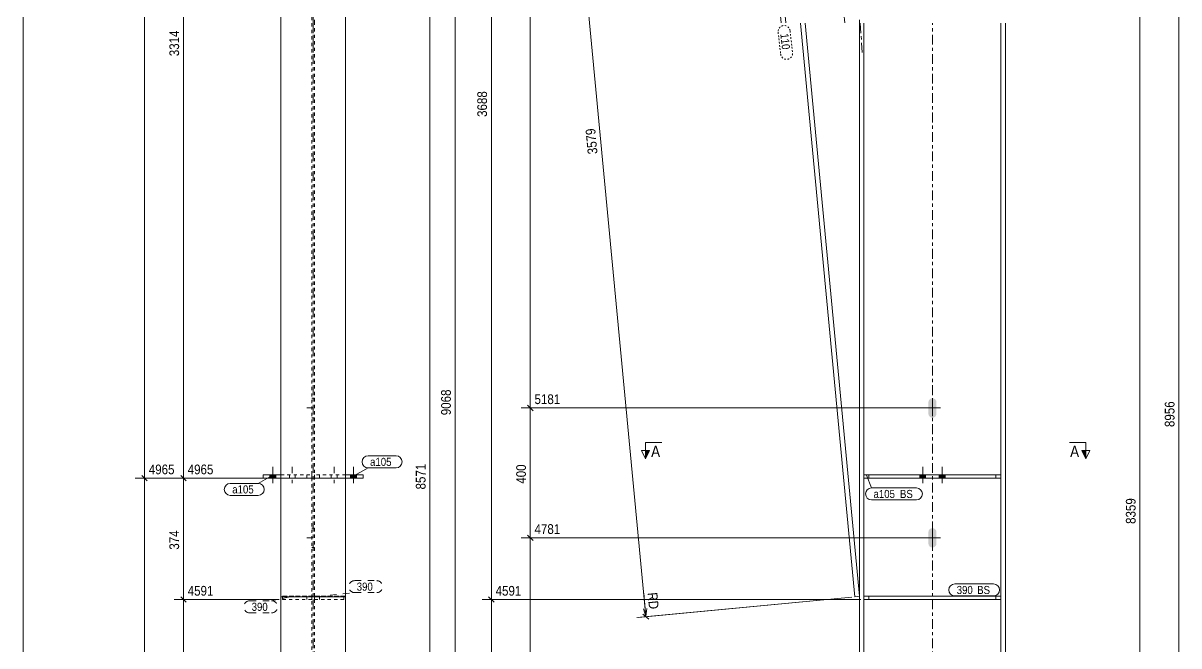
# Model space of a CAD drawing. Header units: millimetres. Extents: x 2 to 579, y 1 to 825.
# Drawn here: x 5 to 361.4, y 320.3 to 512.1 of the extents above; entities that cross this region are included whole.
import ezdxf

# ---------------------------------------------------------------- set-up
doc = ezdxf.new("R2010")
doc.units = ezdxf.units.MM
for name, pattern in [('XKITLINE00', [0]), ('XKITLINE01', [4, 1, -1, 1, -1]), ('XKITLINE02', [4, 2, -2]), ('XKITLINE03', [6, 3, -1, 1, -1]), ('XKITLINE04', [3, 0.5, -0.5, 0.5, -0.5, 0.5, -0.5])]:
    doc.linetypes.add(name, pattern=pattern)
for name, color, linetype, lineweight in [('Bolt', 3, 'Continuous', 0), ('Dimensions', 7, 'Continuous', 0), ('DrawingSheet', 5, 'Continuous', 0), ('Part', 2, 'Continuous', 0), ('PartMark', 7, 'Continuous', 0), ('Section', 6, 'Continuous', 0)]:
    doc.layers.add(name, color=color, linetype=linetype, lineweight=lineweight)
doc.styles.add('ARIAL', font='ARIAL.TTF')

# ---------------------------------------------------------------- blocks, each defined once
blk = doc.blocks.new('*A5')
at = {"layer": 'Bolt'}
for points in [[(285.88, 390.69), (285.4, 390.6), (284.92, 390.69), (284.52, 390.96), (284.25, 391.37), (284.15, 391.85), (284.15, 395.35), (284.25, 395.83), (284.52, 396.23), (284.92, 396.5), (285.4, 396.6), (285.88, 396.5), (286.28, 396.23), (286.55, 395.83), (286.65, 395.35), (286.65, 391.85), (286.55, 391.37), (286.28, 390.96)], [(285.88, 350.69), (285.4, 350.6), (284.92, 350.69), (284.52, 350.96), (284.25, 351.37), (284.15, 351.85), (284.15, 355.35), (284.25, 355.83), (284.52, 356.23), (284.92, 356.5), (285.4, 356.6), (285.88, 356.5), (286.28, 356.23), (286.55, 355.83), (286.65, 355.35), (286.65, 351.85), (286.55, 351.37), (286.28, 350.96)]]:
    blk.add_hatch(color=3, dxfattribs=at).paths.add_polyline_path(points, flags=17)
at = {"layer": 'Bolt', "color": 3, "linetype": 'XKITLINE00', "lineweight": 0}
for p, q in [((285.4, 396.1), (285.4, 391.1)), ((287.9, 393.6), (282.9, 393.6)), ((287.9, 353.6), (282.9, 353.6)), ((285.4, 356.1), (285.4, 351.1))]:
    blk.add_line(p, q, dxfattribs=at)
blk = doc.blocks.new('*A8')
at = {"layer": 'Bolt'}
for points in [[(281.5, 371.97), (281.5, 372.97), (283.3, 372.97), (283.3, 371.97)], [(281.5, 371.97), (281.5, 372.97), (283.3, 372.97), (283.3, 371.97)], [(287.5, 371.97), (287.5, 372.97), (289.3, 372.97), (289.3, 371.97)], [(287.5, 371.97), (287.5, 372.97), (289.3, 372.97), (289.3, 371.97)]]:
    blk.add_hatch(color=3, dxfattribs=at).paths.add_polyline_path(points, flags=17)
at = {"layer": 'Bolt', "color": 3, "linetype": 'XKITLINE00', "lineweight": 0}
for p, q in [((282.4, 375.47), (282.4, 370.47)), ((282.4, 375.47), (282.4, 370.47)), ((288.4, 375.47), (288.4, 370.47)), ((288.4, 375.47), (288.4, 370.47)), ((281.5, 372.97), (281.5, 371.97)), ((281.5, 372.97), (281.5, 371.97)), ((283.3, 372.97), (283.3, 371.97)), ((283.3, 372.97), (283.3, 371.97)), ((287.5, 372.97), (287.5, 371.97)), ((287.5, 372.97), (287.5, 371.97)), ((289.3, 372.97), (289.3, 371.97)), ((289.3, 372.97), (289.3, 371.97))]:
    blk.add_line(p, q, dxfattribs=at)
blk = doc.blocks.new('*A9')
at = {"layer": 'Bolt', "color": 3, "linetype": 'XKITLINE02', "lineweight": 0}
for p, q in [((282.4, 375.47), (282.4, 370.47)), ((282.4, 375.47), (282.4, 370.47)), ((288.4, 375.47), (288.4, 370.47)), ((288.4, 375.47), (288.4, 370.47)), ((281.5, 372.97), (281.5, 371.97)), ((281.5, 372.97), (281.5, 371.97)), ((283.3, 372.97), (283.3, 371.97)), ((283.3, 372.97), (283.3, 371.97)), ((287.5, 372.97), (287.5, 371.97)), ((287.5, 372.97), (287.5, 371.97)), ((289.3, 372.97), (289.3, 371.97)), ((289.3, 372.97), (289.3, 371.97))]:
    blk.add_line(p, q, dxfattribs=at)
blk = doc.blocks.new('*A12')
at = {"layer": 'Part', "color": 2, "linetype": 'XKITLINE00', "lineweight": 0}
for p, q in [((262.9, 512.1), (262.9, 217.58)), ((264.3, 512.1), (264.3, 372.97)), ((306.5, 512.1), (306.5, 372.97)), ((307.9, 512.1), (307.9, 217.58)), ((264.3, 371.97), (264.3, 217.58)), ((306.5, 371.97), (306.5, 217.58))]:
    blk.add_line(p, q, dxfattribs=at)
at = {"layer": 'Part', "color": 7, "linetype": 'XKITLINE03', "lineweight": 0}
blk.add_line((285.4, 217.58), (285.4, 512.1), dxfattribs=at)
at = {"layer": 'Part', "color": 7, "linetype": 'XKITLINE01', "lineweight": 0}
for p, q in [((264.3, 372.97), (264.3, 371.97)), ((306.5, 372.97), (306.5, 371.97))]:
    blk.add_line(p, q, dxfattribs=at)
blk = doc.blocks.new('*A14')
at = {"layer": 'Part', "color": 2, "linetype": 'XKITLINE00', "lineweight": 0}
for p, q in [((264.3, 372.97), (306.5, 372.97)), ((264.3, 372.97), (264.3, 371.97)), ((264.3, 371.97), (306.5, 371.97)), ((306.5, 371.97), (306.5, 372.97))]:
    blk.add_line(p, q, dxfattribs=at)
at = {"layer": 'Part', "color": 7, "linetype": 'XKITLINE01', "lineweight": 0}
for p, q in [((265.8, 371.97), (265.8, 372.97)), ((305, 371.97), (305, 372.97))]:
    blk.add_line(p, q, dxfattribs=at)
blk = doc.blocks.new('*A15')
at = {"layer": 'Part', "color": 7, "linetype": 'XKITLINE01', "lineweight": 0}
for p, q in [((306.5, 372.97), (264.3, 372.97)), ((264.3, 371.97), (264.3, 372.97)), ((306.5, 371.97), (264.3, 371.97)), ((265.8, 372.97), (265.8, 371.97)), ((305, 371.97), (305, 372.97)), ((306.5, 372.97), (306.5, 371.97))]:
    blk.add_line(p, q, dxfattribs=at)
blk = doc.blocks.new('*A17')
at = {"layer": 'Part', "color": 7, "linetype": 'XKITLINE01', "lineweight": 0}
for p, q in [((226.25, 644.13), (261.74, 672.1)), ((261.74, 672.1), (262.9, 671.55)), ((262.9, 512.2), (262.9, 671.55)), ((262.9, 671.55), (262.9, 671.55)), ((262.9, 512.2), (262.9, 671.55)), ((262.9, 671.55), (262.9, 671.55)), ((262.9, 335.58), (262.9, 512.1)), ((262.9, 335.58), (262.9, 512.1))]:
    blk.add_line(p, q, dxfattribs=at)
at = {"layer": 'Part', "color": 7, "linetype": 'XKITLINE03', "lineweight": 0}
for p, q in [((246.33, 670.66), (258.35, 512.2)), ((263.1, 512.1), (263.85, 502.22))]:
    blk.add_line(p, q, dxfattribs=at)
at = {"layer": 'Part', "color": 2, "linetype": 'XKITLINE00', "lineweight": 0}
for p, q in [((261.74, 672.1), (262.9, 671.55)), ((227.56, 645.16), (240.19, 512.2)), ((238.78, 512.2), (226.25, 644.13)), ((261.51, 335.45), (244.73, 512.1)), ((246.14, 512.1), (262.9, 335.58)), ((262.9, 335.58), (261.51, 335.45))]:
    blk.add_line(p, q, dxfattribs=at)
blk = doc.blocks.new('*A18')
at = {"layer": 'Part', "color": 2, "linetype": 'XKITLINE00', "lineweight": 0}
for p, q in [((264.3, 335.58), (306.5, 335.58)), ((264.3, 334.58), (306.5, 334.58))]:
    blk.add_line(p, q, dxfattribs=at)
at = {"layer": 'Part', "color": 7, "linetype": 'XKITLINE01', "lineweight": 0}
for p, q in [((264.3, 335.58), (264.3, 334.58)), ((265.8, 334.58), (265.8, 335.58)), ((305, 335.58), (305, 334.58)), ((306.5, 334.58), (306.5, 335.58))]:
    blk.add_line(p, q, dxfattribs=at)
blk = doc.blocks.new('*A19')
at = {"layer": 'Part', "color": 7, "linetype": 'XKITLINE01', "lineweight": 0}
for p, q in [((306.5, 335.58), (264.3, 335.58)), ((264.3, 335.58), (264.3, 334.58)), ((265.8, 334.58), (265.8, 335.58)), ((305, 334.58), (305, 335.58)), ((306.5, 334.58), (306.5, 335.58)), ((264.3, 334.58), (306.5, 334.58))]:
    blk.add_line(p, q, dxfattribs=at)
blk = doc.blocks.new('*A24')
at = {"layer": 'Bolt', "color": 3, "linetype": 'XKITLINE02', "lineweight": 0}
for p, q in [((94, 396.6), (94.9, 396.6)), ((92.45, 393.6), (96.45, 393.6)), ((94, 390.6), (94.9, 390.6)), ((94, 356.6), (94.9, 356.6)), ((92.45, 353.6), (96.45, 353.6)), ((94, 350.6), (94.9, 350.6))]:
    blk.add_line(p, q, dxfattribs=at)
blk = doc.blocks.new('*A27')
at = {"layer": 'Bolt'}
blk.add_hatch(color=3, dxfattribs=at).paths.add_polyline_path([(107.8, 372.97), (107.8, 371.97), (106, 371.97), (106, 372.97)], flags=17)
blk.add_hatch(color=3, dxfattribs=at).paths.add_polyline_path([(107.8, 372.97), (107.8, 371.97), (106, 371.97), (106, 372.97)], flags=17)
at = {"layer": 'Bolt', "color": 3, "linetype": 'XKITLINE02', "lineweight": 0}
for p, q in [((100.9, 375.47), (100.9, 370.47)), ((100.9, 375.47), (100.9, 370.47)), ((100, 372.97), (100, 371.97)), ((100, 372.97), (100, 371.97)), ((101.8, 372.97), (101.8, 371.97)), ((101.8, 372.97), (101.8, 371.97))]:
    blk.add_line(p, q, dxfattribs=at)
at = {"layer": 'Bolt', "color": 3, "linetype": 'XKITLINE00', "lineweight": 0}
for p, q in [((106.9, 375.47), (106.9, 370.47)), ((106.9, 375.47), (106.9, 370.47)), ((106, 372.97), (106, 371.97)), ((106, 372.97), (106, 371.97)), ((107.8, 372.97), (107.8, 371.97)), ((107.8, 372.97), (107.8, 371.97))]:
    blk.add_line(p, q, dxfattribs=at)
blk = doc.blocks.new('*A28')
at = {"layer": 'Bolt'}
blk.add_hatch(color=3, dxfattribs=at).paths.add_polyline_path([(81.1, 371.97), (81.1, 372.97), (82.9, 372.97), (82.9, 371.97)], flags=17)
blk.add_hatch(color=3, dxfattribs=at).paths.add_polyline_path([(81.1, 371.97), (81.1, 372.97), (82.9, 372.97), (82.9, 371.97)], flags=17)
at = {"layer": 'Bolt', "color": 3, "linetype": 'XKITLINE00', "lineweight": 0}
for p, q in [((82, 375.47), (82, 370.47)), ((82, 375.47), (82, 370.47)), ((81.1, 372.97), (81.1, 371.97)), ((81.1, 372.97), (81.1, 371.97)), ((82.9, 372.97), (82.9, 371.97)), ((82.9, 372.97), (82.9, 371.97))]:
    blk.add_line(p, q, dxfattribs=at)
at = {"layer": 'Bolt', "color": 3, "linetype": 'XKITLINE02', "lineweight": 0}
for p, q in [((88, 375.47), (88, 370.47)), ((88, 375.47), (88, 370.47)), ((87.1, 372.97), (87.1, 371.97)), ((87.1, 372.97), (87.1, 371.97)), ((88.9, 372.97), (88.9, 371.97)), ((88.9, 372.97), (88.9, 371.97))]:
    blk.add_line(p, q, dxfattribs=at)
blk = doc.blocks.new('*A31')
at = {"layer": 'Part', "color": 7, "linetype": 'XKITLINE01', "lineweight": 0}
for p, q in [((84.45, 512.1), (84.45, 335.45)), ((94, 512.1), (94, 217.58)), ((94.9, 217.58), (94.9, 512.1)), ((104.45, 335.45), (104.45, 512.1))]:
    blk.add_line(p, q, dxfattribs=at)
at = {"layer": 'Part', "color": 7, "linetype": 'XKITLINE03', "lineweight": 0}
blk.add_line((94.45, 217.58), (94.45, 512.1), dxfattribs=at)
at = {"layer": 'Part', "color": 2, "linetype": 'XKITLINE00', "lineweight": 0}
for p, q in [((84.45, 217.58), (84.45, 335.45)), ((104.45, 335.45), (104.45, 217.58))]:
    blk.add_line(p, q, dxfattribs=at)
blk = doc.blocks.new('*A33')
at = {"layer": 'Part', "color": 7, "linetype": 'XKITLINE01', "lineweight": 0}
for p, q in [((94.9, 372.97), (94.9, 371.97)), ((104.45, 372.97), (94.9, 372.97)), ((104.45, 371.97), (94.9, 371.97)), ((96.4, 372.97), (96.4, 371.97))]:
    blk.add_line(p, q, dxfattribs=at)
at = {"layer": 'Part', "color": 2, "linetype": 'XKITLINE00', "lineweight": 0}
for p, q in [((109.9, 372.97), (104.45, 372.97)), ((109.9, 371.97), (104.45, 371.97)), ((109.9, 372.97), (109.9, 371.97))]:
    blk.add_line(p, q, dxfattribs=at)
blk = doc.blocks.new('*A34')
at = {"layer": 'Part', "color": 2, "linetype": 'XKITLINE00', "lineweight": 0}
for p, q in [((79, 372.97), (84.45, 372.97)), ((79, 372.97), (79, 371.97)), ((79, 371.97), (84.45, 371.97))]:
    blk.add_line(p, q, dxfattribs=at)
at = {"layer": 'Part', "color": 7, "linetype": 'XKITLINE01', "lineweight": 0}
for p, q in [((84.45, 372.97), (94, 372.97)), ((84.45, 371.97), (94, 371.97)), ((92.5, 372.97), (92.5, 371.97)), ((94, 372.97), (94, 371.97))]:
    blk.add_line(p, q, dxfattribs=at)
blk = doc.blocks.new('*A36')
at = {"layer": 'Part', "color": 7, "linetype": 'XKITLINE01', "lineweight": 0}
for p, q in [((94, 672.1), (94, 512.2)), ((94.9, 672.1), (94, 672.1)), ((94, 671.55), (94.9, 671.55)), ((94.9, 512.2), (94.9, 672.1)), ((94, 645.16), (84.45, 645.16)), ((84.45, 645.16), (84.45, 633.85)), ((104.45, 645.16), (94.9, 645.16)), ((104.45, 633.85), (104.45, 645.16)), ((84.45, 644.13), (104.45, 644.13)), ((94, 512.1), (94, 335.58)), ((94.9, 335.58), (94.9, 512.1)), ((104.45, 335.58), (84.45, 335.58))]:
    blk.add_line(p, q, dxfattribs=at)
at = {"layer": 'Part', "color": 7, "linetype": 'XKITLINE03', "lineweight": 0}
for p, q in [((94.45, 670.66), (94.45, 512.2)), ((94.45, 512.1), (94.45, 502.22))]:
    blk.add_line(p, q, dxfattribs=at)
at = {"layer": 'Part', "color": 2, "linetype": 'XKITLINE00', "lineweight": 0}
for p, q in [((84.45, 512.2), (84.45, 633.85)), ((104.45, 512.2), (104.45, 633.85)), ((84.45, 335.45), (84.45, 512.1)), ((104.45, 335.45), (104.45, 512.1)), ((104.45, 335.45), (84.45, 335.45))]:
    blk.add_line(p, q, dxfattribs=at)
blk = doc.blocks.new('*A37')
at = {"layer": 'Part', "color": 7, "linetype": 'XKITLINE01', "lineweight": 0}
for p, q in [((103.9, 335.58), (94.9, 335.58)), ((94.9, 335.58), (94.9, 334.58)), ((96.4, 335.58), (96.4, 334.58)), ((103.9, 334.58), (103.9, 335.58)), ((94.9, 334.58), (103.9, 334.58))]:
    blk.add_line(p, q, dxfattribs=at)
blk = doc.blocks.new('*A38')
at = {"layer": 'Part', "color": 7, "linetype": 'XKITLINE01', "lineweight": 0}
for p, q in [((94, 335.58), (85, 335.58)), ((85, 335.58), (85, 334.58)), ((92.5, 335.58), (92.5, 334.58)), ((94, 334.58), (94, 335.58)), ((85, 334.58), (94, 334.58))]:
    blk.add_line(p, q, dxfattribs=at)
blk = doc.blocks.new('*A65')
at = {"layer": 'DrawingSheet', "color": 5, "linetype": 'XKITLINE00', "lineweight": 0}
blk.add_line((5, 825), (5, 5), dxfattribs=at)
blk = doc.blocks.new('*A79')
at = {"layer": 'Dimensions', "color": 7, "linetype": 'XKITLINE00', "lineweight": 0}
blk.add_line((138.25, 73.85), (138.25, 717.76), dxfattribs=at)
at = {"layer": 'Dimensions', "color": 3, "style": 'ARIAL', "width": 0.85}
blk.add_text('9068', height=3, rotation=90.0002, dxfattribs=at).set_placement((136.9, 391.36))
blk = doc.blocks.new('*A82')
at = {"layer": 'Dimensions', "color": 7, "linetype": 'XKITLINE00', "lineweight": 0}
for p, q in [((284.4, 353.6), (158.55, 353.6)), ((160.55, 354.45), (162.25, 352.75)), ((161.4, 98.98), (161.4, 353.6)), ((160.55, 99.83), (162.25, 98.13)), ((284.4, 98.98), (158.55, 98.98))]:
    blk.add_line(p, q, dxfattribs=at)
at = {"layer": 'Dimensions', "color": 3}
for p in [(161.4, 353.6), (161.4, 98.98)]:
    blk.add_point(p, dxfattribs=at)
at = {"layer": 'Dimensions', "color": 3, "style": 'ARIAL', "width": 0.85}
blk.add_text('4781', height=3, dxfattribs=at).set_placement((162.7, 354.8))
blk.add_text('4550', height=3, rotation=90.0002, dxfattribs=at).set_placement((160.05, 221.84))
blk = doc.blocks.new('*A83')
at = {"layer": 'Dimensions', "color": 7, "linetype": 'XKITLINE00', "lineweight": 0}
for p, q in [((284.4, 393.6), (158.55, 393.6)), ((160.55, 394.45), (162.25, 392.75)), ((161.4, 353.6), (161.4, 393.6)), ((284.4, 353.6), (158.55, 353.6)), ((160.55, 354.45), (162.25, 352.75))]:
    blk.add_line(p, q, dxfattribs=at)
at = {"layer": 'Dimensions', "color": 3}
for p in [(161.4, 393.6), (161.4, 353.6)]:
    blk.add_point(p, dxfattribs=at)
at = {"layer": 'Dimensions', "color": 3, "style": 'ARIAL', "width": 0.85}
blk.add_text('5181', height=3, dxfattribs=at).set_placement((162.7, 394.8))
blk.add_text('400', height=3, rotation=90.0002, dxfattribs=at).set_placement((160.05, 370.26))
blk = doc.blocks.new('*A84')
at = {"layer": 'Dimensions', "color": 7, "linetype": 'XKITLINE00', "lineweight": 0}
for p, q in [((160.55, 652.39), (162.25, 650.69)), ((284.4, 651.54), (158.55, 651.54)), ((161.4, 393.6), (161.4, 651.54)), ((284.4, 393.6), (158.55, 393.6)), ((160.55, 394.45), (162.25, 392.75))]:
    blk.add_line(p, q, dxfattribs=at)
at = {"layer": 'Dimensions', "color": 3}
for p in [(161.4, 651.54), (161.4, 393.6)]:
    blk.add_point(p, dxfattribs=at)
at = {"layer": 'Dimensions', "color": 3, "style": 'ARIAL', "width": 0.85}
blk.add_text('8386', height=3, dxfattribs=at).set_placement((162.7, 652.74))
blk.add_text('3205', height=3, rotation=90.0002, dxfattribs=at).set_placement((160.05, 518.12))
blk = doc.blocks.new('*A86')
at = {"layer": 'Dimensions', "color": 7, "linetype": 'XKITLINE00', "lineweight": 0}
blk.add_line((349.4, 75.85), (349.4, 648.81), dxfattribs=at)
at = {"layer": 'Dimensions', "color": 3, "style": 'ARIAL', "width": 0.85}
blk.add_text('8359', height=3, rotation=90.0002, dxfattribs=at).set_placement((348.05, 357.88))
blk = doc.blocks.new('*A93')
at = {"layer": 'Dimensions', "color": 7, "linetype": 'XKITLINE00', "lineweight": 0}
for p, q in [((226.68, 629.1), (166.26, 623.36)), ((168.17, 624.4), (170.02, 622.87)), ((197.04, 329.32), (169.09, 623.63)), ((260.51, 335.35), (194.2, 329.05)), ((260.51, 335.35), (194.65, 329.1)), ((196.36, 336.51), (197.04, 329.32)), ((196.31, 331.77), (197.04, 329.32)), ((197.3, 331.86), (197.04, 329.32)), ((196.12, 330.09), (197.97, 328.56))]:
    blk.add_line(p, q, dxfattribs=at)
at = {"layer": 'Dimensions', "color": 3}
for p in [(169.09, 623.63), (197.04, 329.32)]:
    blk.add_point(p, dxfattribs=at)
at = {"layer": 'Dimensions', "color": 7}
blk.add_point((197.04, 329.32), dxfattribs=at)
at = {"layer": 'Dimensions', "color": 3, "style": 'ARIAL', "width": 0.85}
for s, rotation, p in [('3579', 5.4259, (170.27, 624.95)), ('3579', 95.4261, (182.14, 471.92)), ('RD', -84.5743, (197.55, 336.63))]:
    blk.add_text(s, height=3, rotation=rotation, dxfattribs=at).set_placement(p)
blk = doc.blocks.new('*A100')
at = {"layer": 'PartMark', "color": 7, "linetype": 'XKITLINE04', "lineweight": 0}
for p, q in [((241.5, 509.78), (242.26, 503.06)), ((237.82, 509.36), (238.59, 502.64))]:
    blk.add_line(p, q, dxfattribs=at)
for centre, start, end in [((239.66, 509.57), 6.5153, 186.5153), ((240.43, 502.85), 186.5153, 6.5153)]:
    blk.add_arc(centre, 1.85, start, end, dxfattribs=at)
at = {"layer": 'PartMark', "color": 3, "style": 'ARIAL', "width": 0.85}
blk.add_text('110', height=2.5, rotation=-83.4857, dxfattribs=at).set_placement((238.48, 508.83))
blk = doc.blocks.new('*A105')
at = {"layer": 'PartMark', "color": 7, "linetype": 'XKITLINE00', "lineweight": 0}
for p, q in [((265.07, 372.91), (266.63, 368.96)), ((266.63, 368.96), (280.44, 368.96)), ((266.63, 365.26), (280.44, 365.26))]:
    blk.add_line(p, q, dxfattribs=at)
for centre, start, end in [((266.63, 367.11), 90, 270), ((280.44, 367.11), 270, 90)]:
    blk.add_arc(centre, 1.85, start, end, dxfattribs=at)
at = {"layer": 'PartMark', "color": 3, "style": 'ARIAL', "width": 0.85}
for s, p in [('a105', (267.23, 365.86)), ('BS', (275.39, 365.86))]:
    blk.add_text(s, height=2.5, dxfattribs=at).set_placement(p)
blk = doc.blocks.new('*A106')
at = {"layer": 'PartMark', "color": 7, "linetype": 'XKITLINE00', "lineweight": 0}
for p, q in [((292.29, 339.38), (304.25, 339.38)), ((292.29, 335.68), (304.25, 335.68))]:
    blk.add_line(p, q, dxfattribs=at)
for centre, start, end in [((292.29, 337.53), 90, 270), ((304.25, 337.53), 270, 90)]:
    blk.add_arc(centre, 1.85, start, end, dxfattribs=at)
at = {"layer": 'PartMark', "color": 3, "style": 'ARIAL', "width": 0.85}
for s, p in [('390', (292.89, 336.28)), ('BS', (299.2, 336.28))]:
    blk.add_text(s, height=2.5, dxfattribs=at).set_placement(p)
blk = doc.blocks.new('*A108')
at = {"layer": 'Section'}
for points in [[(198.16, 380.47), (196.91, 377.97), (196.91, 380.47)], [(332.72, 380.47), (332.72, 377.97), (331.47, 380.47)]]:
    blk.add_hatch(color=3, dxfattribs=at).paths.add_polyline_path(points, flags=17)
at = {"layer": 'Section', "color": 1, "linetype": 'XKITLINE00', "lineweight": 0}
for p, q in [((196.91, 382.97), (201.91, 382.97)), ((196.91, 382.97), (196.91, 377.97)), ((332.72, 382.97), (327.72, 382.97)), ((332.72, 382.97), (332.72, 377.97))]:
    blk.add_line(p, q, dxfattribs=at)
at = {"layer": 'Section', "color": 3, "linetype": 'XKITLINE00', "lineweight": 0}
for p, q in [((196.91, 377.97), (195.66, 380.47)), ((198.16, 380.47), (195.66, 380.47)), ((196.91, 377.97), (198.16, 380.47)), ((331.47, 380.47), (333.97, 380.47)), ((332.72, 377.97), (331.47, 380.47)), ((333.97, 380.47), (332.72, 377.97))]:
    blk.add_line(p, q, dxfattribs=at)
at = {"layer": 'Section', "color": 7, "style": 'ARIAL', "width": 0.85}
for p in [(198.66, 378.47), (327.86, 378.47)]:
    blk.add_text('A', height=3.5, dxfattribs=at).set_placement(p)
blk = doc.blocks.new('*A116')
at = {"layer": 'Dimensions', "color": 7, "linetype": 'XKITLINE00', "lineweight": 0}
blk.add_line((361.4, 75.85), (361.4, 708.5), dxfattribs=at)
at = {"layer": 'Dimensions', "color": 3, "style": 'ARIAL', "width": 0.85}
blk.add_text('8956', height=3, rotation=90.0002, dxfattribs=at).set_placement((360.05, 387.72))
blk = doc.blocks.new('*A117')
at = {"layer": 'Dimensions', "color": 7, "linetype": 'XKITLINE00', "lineweight": 0}
for p, q in [((148.55, 335.43), (150.25, 333.73)), ((263.3, 334.58), (146.55, 334.58)), ((149.4, 75.85), (149.4, 334.58)), ((261.9, 75.85), (146.55, 75.85)), ((148.55, 76.7), (150.25, 75.01))]:
    blk.add_line(p, q, dxfattribs=at)
at = {"layer": 'Dimensions', "color": 3}
for p in [(149.4, 334.58), (149.4, 75.85)]:
    blk.add_point(p, dxfattribs=at)
at = {"layer": 'Dimensions', "color": 3, "style": 'ARIAL', "width": 0.85}
blk.add_text('4591', height=3, dxfattribs=at).set_placement((150.7, 335.78))
blk.add_text('4591', height=3, rotation=90.0002, dxfattribs=at).set_placement((148.05, 200.77))
blk = doc.blocks.new('*A118')
at = {"layer": 'Dimensions', "color": 7, "linetype": 'XKITLINE00', "lineweight": 0}
for p, q in [((148.55, 641.67), (150.25, 639.97)), ((263.3, 640.82), (146.55, 640.82)), ((149.4, 334.58), (149.4, 640.82)), ((148.55, 335.43), (150.25, 333.73)), ((263.3, 334.58), (146.55, 334.58))]:
    blk.add_line(p, q, dxfattribs=at)
at = {"layer": 'Dimensions', "color": 3}
for p in [(149.4, 640.82), (149.4, 334.58)]:
    blk.add_point(p, dxfattribs=at)
at = {"layer": 'Dimensions', "color": 3, "style": 'ARIAL', "width": 0.85}
blk.add_text('8279', height=3, dxfattribs=at).set_placement((150.7, 642.02))
blk.add_text('3688', height=3, rotation=90.0002, dxfattribs=at).set_placement((148.05, 483.25))
blk = doc.blocks.new('*A122')
at = {"layer": 'Dimensions', "color": 7, "linetype": 'XKITLINE00', "lineweight": 0}
for p, q in [((108.9, 371.97), (39.6, 371.97)), ((41.6, 372.82), (43.3, 371.12)), ((42.45, 75.85), (42.45, 371.97)), ((83.45, 75.85), (39.6, 75.85)), ((41.6, 76.7), (43.3, 75.01))]:
    blk.add_line(p, q, dxfattribs=at)
at = {"layer": 'Dimensions', "color": 3}
for p in [(42.45, 371.97), (42.45, 75.85)]:
    blk.add_point(p, dxfattribs=at)
at = {"layer": 'Dimensions', "color": 3, "style": 'ARIAL', "width": 0.85}
blk.add_text('4965', height=3, dxfattribs=at).set_placement((43.75, 373.17))
blk.add_text('4965', height=3, rotation=90.0002, dxfattribs=at).set_placement((41.1, 219.46))
blk = doc.blocks.new('*A123')
at = {"layer": 'Dimensions', "color": 7, "linetype": 'XKITLINE00', "lineweight": 0}
for p, q in [((41.6, 709.34), (43.3, 707.65)), ((83.45, 708.5), (39.6, 708.5)), ((42.45, 371.97), (42.45, 708.5)), ((108.9, 371.97), (39.6, 371.97)), ((41.6, 372.82), (43.3, 371.12))]:
    blk.add_line(p, q, dxfattribs=at)
at = {"layer": 'Dimensions', "color": 3}
for p in [(42.45, 708.5), (42.45, 371.97)]:
    blk.add_point(p, dxfattribs=at)
at = {"layer": 'Dimensions', "color": 3, "style": 'ARIAL', "width": 0.85}
blk.add_text('8956', height=3, dxfattribs=at).set_placement((43.75, 709.7))
blk.add_text('3991', height=3, rotation=90.0002, dxfattribs=at).set_placement((41.1, 535.78))
blk = doc.blocks.new('*A124')
at = {"layer": 'Dimensions', "color": 7, "linetype": 'XKITLINE00', "lineweight": 0}
blk.add_line((130.45, 75.85), (130.45, 670.04), dxfattribs=at)
at = {"layer": 'Dimensions', "color": 3, "style": 'ARIAL', "width": 0.85}
blk.add_text('8571', height=3, rotation=90.0002, dxfattribs=at).set_placement((129.1, 368.5))
blk = doc.blocks.new('*A126')
at = {"layer": 'Dimensions', "color": 7, "linetype": 'XKITLINE00', "lineweight": 0}
for p, q in [((53.6, 335.43), (55.3, 333.73)), ((84, 334.58), (51.6, 334.58)), ((54.45, 75.85), (54.45, 334.58)), ((54.45, 83.08), (54.45, 75.85)), ((83.45, 75.85), (49.95, 75.85)), ((83.45, 75.85), (51.6, 75.85)), ((53.6, 76.7), (55.3, 75.01)), ((53.95, 78.35), (54.45, 75.85)), ((54.95, 78.35), (54.45, 75.85))]:
    blk.add_line(p, q, dxfattribs=at)
at = {"layer": 'Dimensions', "color": 3}
for p in [(54.45, 334.58), (54.45, 75.85)]:
    blk.add_point(p, dxfattribs=at)
at = {"layer": 'Dimensions', "color": 7}
blk.add_point((54.45, 75.85), dxfattribs=at)
at = {"layer": 'Dimensions', "color": 3, "style": 'ARIAL', "width": 0.85}
blk.add_text('4591', height=3, dxfattribs=at).set_placement((55.75, 335.78))
for s, p in [('4591', (53.1, 200.77)), ('RD', (53.25, 77.3))]:
    blk.add_text(s, height=3, rotation=90.0002, dxfattribs=at).set_placement(p)
blk = doc.blocks.new('*A127')
at = {"layer": 'Dimensions', "color": 7, "linetype": 'XKITLINE00', "lineweight": 0}
for p, q in [((108.9, 371.97), (51.6, 371.97)), ((53.6, 372.82), (55.3, 371.12)), ((54.45, 334.58), (54.45, 371.97)), ((53.6, 335.43), (55.3, 333.73)), ((84, 334.58), (51.6, 334.58))]:
    blk.add_line(p, q, dxfattribs=at)
at = {"layer": 'Dimensions', "color": 3}
for p in [(54.45, 371.97), (54.45, 334.58)]:
    blk.add_point(p, dxfattribs=at)
at = {"layer": 'Dimensions', "color": 3, "style": 'ARIAL', "width": 0.85}
blk.add_text('4965', height=3, dxfattribs=at).set_placement((55.75, 373.17))
blk.add_text('374', height=3, rotation=90.0002, dxfattribs=at).set_placement((53.1, 349.94))
blk = doc.blocks.new('*A128')
at = {"layer": 'Dimensions', "color": 7, "linetype": 'XKITLINE00', "lineweight": 0}
for p, q in [((53.6, 641.67), (55.3, 639.97)), ((84, 640.82), (51.6, 640.82)), ((54.45, 371.97), (54.45, 640.82)), ((108.9, 371.97), (51.6, 371.97)), ((53.6, 372.82), (55.3, 371.12))]:
    blk.add_line(p, q, dxfattribs=at)
at = {"layer": 'Dimensions', "color": 3}
for p in [(54.45, 640.82), (54.45, 371.97)]:
    blk.add_point(p, dxfattribs=at)
at = {"layer": 'Dimensions', "color": 3, "style": 'ARIAL', "width": 0.85}
blk.add_text('8279', height=3, dxfattribs=at).set_placement((55.75, 642.02))
blk.add_text('3314', height=3, rotation=90.0002, dxfattribs=at).set_placement((53.1, 501.95))
blk = doc.blocks.new('*A135')
at = {"layer": 'PartMark', "color": 7, "linetype": 'XKITLINE02', "lineweight": 0}
for p, q in [((86.83, 335.35), (81.63, 334.2)), ((74.87, 334.2), (81.63, 334.2)), ((74.87, 330.5), (81.63, 330.5))]:
    blk.add_line(p, q, dxfattribs=at)
for centre, start, end in [((74.87, 332.35), 90, 270), ((81.63, 332.35), 270, 90)]:
    blk.add_arc(centre, 1.85, start, end, dxfattribs=at)
at = {"layer": 'PartMark', "color": 3, "style": 'ARIAL', "width": 0.85}
blk.add_text('390', height=2.5, dxfattribs=at).set_placement((75.47, 331.1))
blk = doc.blocks.new('*A136')
at = {"layer": 'PartMark', "color": 7, "linetype": 'XKITLINE02', "lineweight": 0}
for p, q in [((107.27, 340.41), (114.03, 340.41)), ((95.67, 335.46), (107.27, 336.71)), ((107.27, 336.71), (114.03, 336.71))]:
    blk.add_line(p, q, dxfattribs=at)
for centre, start, end in [((107.27, 338.56), 90, 270), ((114.03, 338.56), 270, 90)]:
    blk.add_arc(centre, 1.85, start, end, dxfattribs=at)
at = {"layer": 'PartMark', "color": 3, "style": 'ARIAL', "width": 0.85}
blk.add_text('390', height=2.5, dxfattribs=at).set_placement((107.87, 337.31))
blk = doc.blocks.new('*A139')
at = {"layer": 'PartMark', "color": 7, "linetype": 'XKITLINE00', "lineweight": 0}
for p, q in [((81.75, 372.76), (77.51, 370.37)), ((68.89, 370.37), (77.51, 370.37)), ((68.89, 366.67), (77.51, 366.67))]:
    blk.add_line(p, q, dxfattribs=at)
for centre, start, end in [((68.89, 368.52), 90, 270), ((77.51, 368.52), 270, 90)]:
    blk.add_arc(centre, 1.85, start, end, dxfattribs=at)
at = {"layer": 'PartMark', "color": 3, "style": 'ARIAL', "width": 0.85}
blk.add_text('a105', height=2.5, dxfattribs=at).set_placement((69.49, 367.27))
blk = doc.blocks.new('*A140')
at = {"layer": 'PartMark', "color": 7, "linetype": 'XKITLINE00', "lineweight": 0}
for p, q in [((111.39, 378.85), (120.01, 378.85)), ((107.15, 372.76), (111.39, 375.15)), ((111.39, 375.15), (120.01, 375.15))]:
    blk.add_line(p, q, dxfattribs=at)
for centre, start, end in [((111.39, 377), 90, 270), ((120.01, 377), 270, 90)]:
    blk.add_arc(centre, 1.85, start, end, dxfattribs=at)
at = {"layer": 'PartMark', "color": 3, "style": 'ARIAL', "width": 0.85}
blk.add_text('a105', height=2.5, dxfattribs=at).set_placement((111.99, 375.75))

msp = doc.modelspace()

# ---------------------------------------------------------------- block references
at = {"lineweight": 0}
for name in ['*A65', '*A79', '*A123', '*A116', '*A124', '*A36', '*A17', '*A84', '*A24', '*A5', '*A86', '*A128', '*A118', '*A93', '*A100', '*A83', '*A108', '*A140', '*A122', '*A127', '*A28', '*A27', '*A8', '*A9', '*A139', '*A34', '*A33', '*A14', '*A15', '*A105', '*A82', '*A126', '*A136', '*A117', '*A106', '*A135', '*A38', '*A37', '*A18', '*A19']:
    msp.add_blockref(name, (0, 0), dxfattribs=at)
at = {"layer": 'Part', "lineweight": 0}
for name in ['*A31', '*A12']:
    msp.add_blockref(name, (0, 0), dxfattribs=at)

doc.saveas('drawing.dxf')
